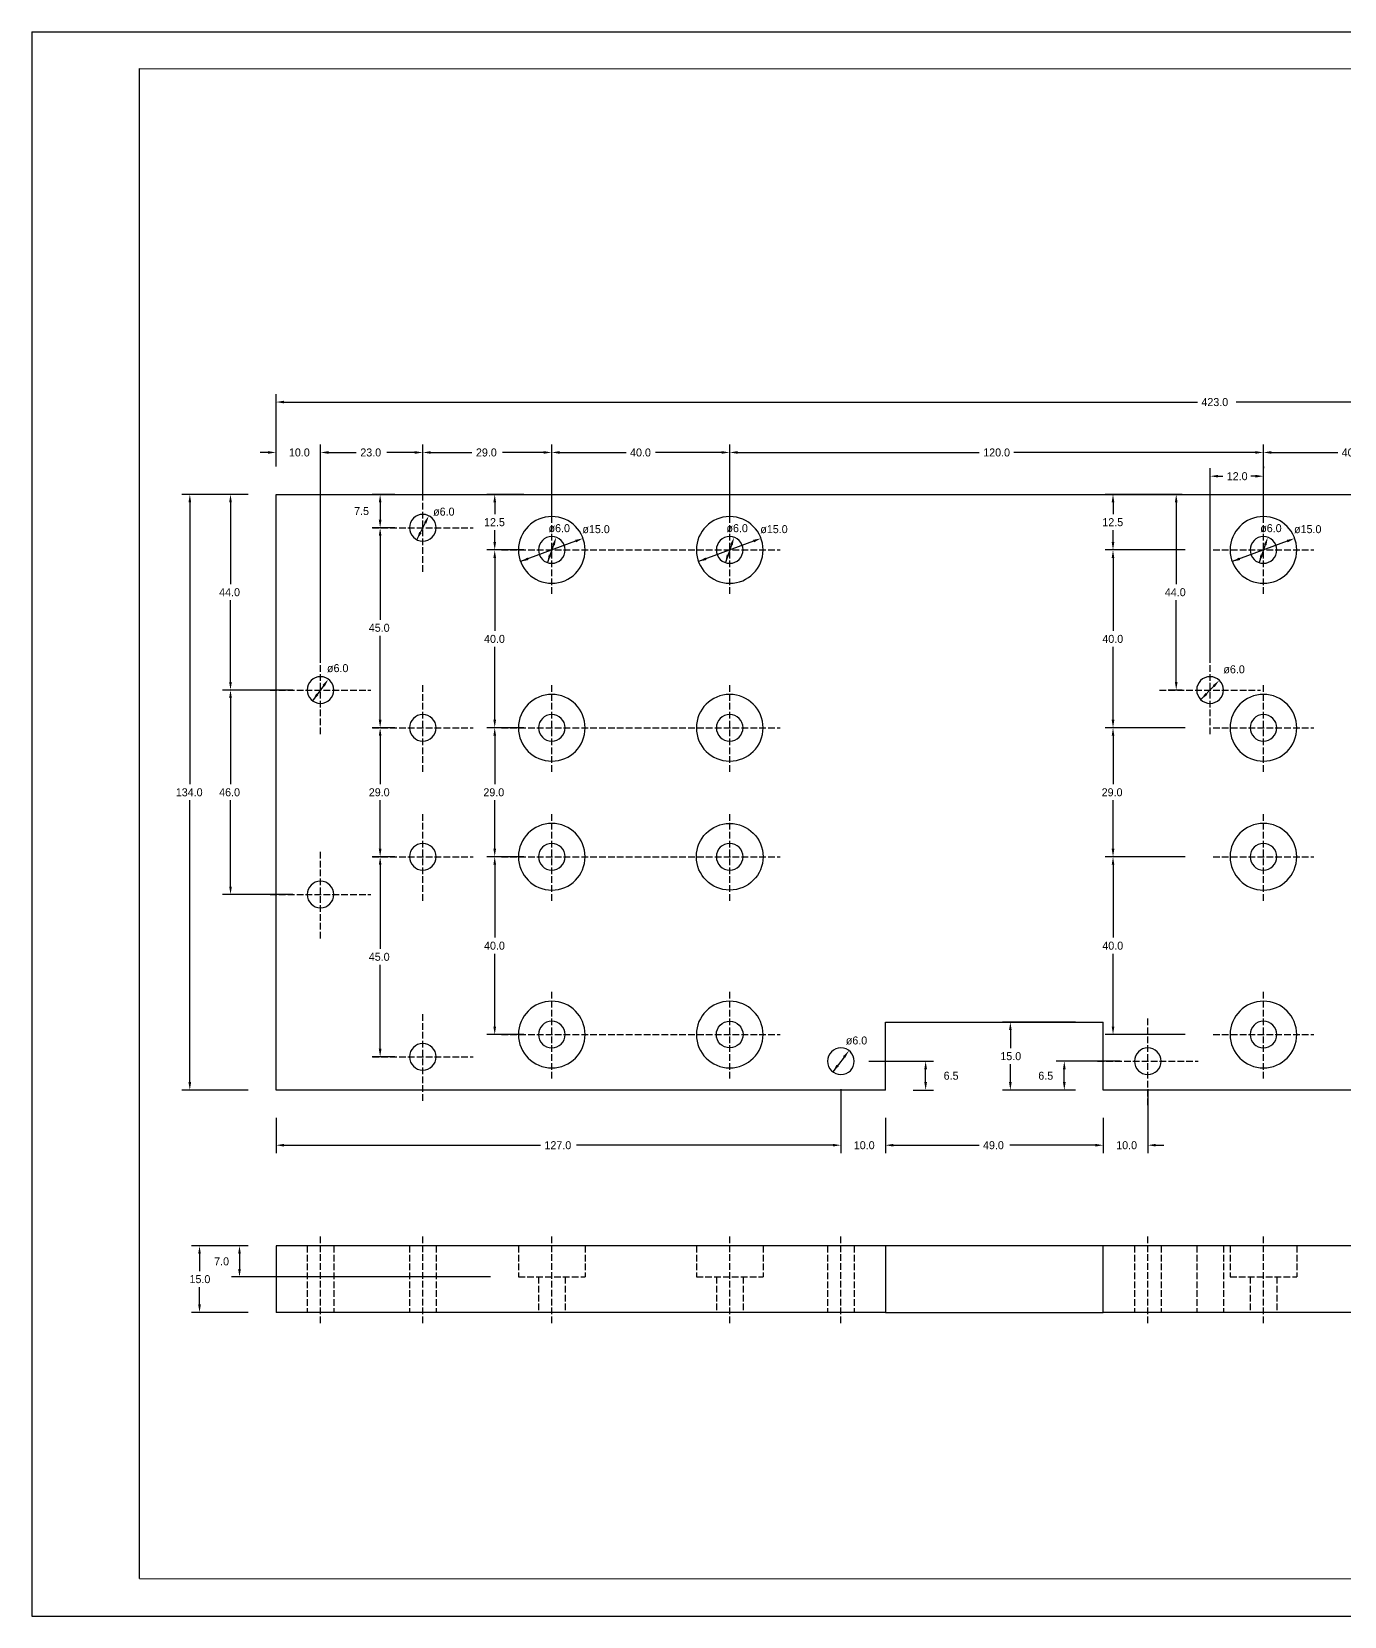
# Model space of a CAD drawing. Extents: x -218 to 449, y -118 to 657.
# Drawn here: x -54.9 to 240.2, y -118.3 to 238.1 of the extents above; entities that cross this region are included whole.
import ezdxf

# ---------------------------------------------------------------- set-up
doc = ezdxf.new("R2010")
doc.units = 0
for name, pattern in [('AVEVASHORTDASHED', [2, 1.5, -0.5]), ('AVEVASOLID', [2.25, 2.25]), ('AVEVASOLIDXWIDE', [2.25, 2.25])]:
    doc.linetypes.add(name, pattern=pattern)
doc.layers.get('0').update_dxf_attribs({"linetype": 'CONTINUOUS'})
doc.layers.get('DEFPOINTS').update_dxf_attribs({"linetype": 'CONTINUOUS'})
doc.layers.add('-300', color=7, linetype='CONTINUOUS')
doc.layers.add('COTAS', color=4, linetype='CONTINUOUS')
doc.dimstyles.new('ISO-25', dxfattribs={"dimtxt": 2.5, "dimasz": 2.5, "dimexe": 0.18, "dimexo": 0.625, "dimgap": 0.09, "dimtad": 1, "dimtih": 1, "dimtoh": 1, "dimzin": 0, "dimcen": 0.09, "dimdle": 0.38, "dimazin": 3, "dimtfac": 1, "dimtofl": 0, "dimtmove": 0, "dimatfit": 3})

# ---------------------------------------------------------------- blocks, each defined once
blk = doc.blocks.new('*D2')
at = {"layer": 'COTAS', "color": 0}
blk.add_line((62.39, 122.63), (61.02, 118.66), dxfattribs=at)
for points in [[(62.68, 122.54), (62.11, 122.73), (62.98, 124.34)], [(61.32, 120.46), (61.89, 120.27), (61.02, 118.66)]]:
    blk.add_solid(points, dxfattribs=at)
at = {"layer": 'DEFPOINTS', "color": 0}
for p in [(62.98, 124.34), (61.02, 118.66)]:
    blk.add_point(p, dxfattribs=at)
at = {"layer": 'COTAS', "color": 0, "linetype": 'CONTINUOUS'}
blk.add_text('ø6.0', height=1.8, dxfattribs=at).set_placement((61.27, 125.5))
blk = doc.blocks.new('*D3')
at = {"layer": 'COTAS', "color": 0}
blk.add_line((67.34, 123.48), (54.97, 118.89), dxfattribs=at)
for points in [[(67.45, 123.2), (67.24, 123.76), (69.03, 124.11)], [(56.55, 119.8), (56.76, 119.24), (54.97, 118.89)]]:
    blk.add_solid(points, dxfattribs=at)
at = {"layer": 'DEFPOINTS', "color": 0}
for p in [(69.03, 124.11), (54.97, 118.89)]:
    blk.add_point(p, dxfattribs=at)
at = {"layer": 'COTAS', "color": 0, "linetype": 'CONTINUOUS'}
blk.add_text('ø15.0', height=1.8, dxfattribs=at).set_placement((68.88, 125.28))
blk = doc.blocks.new('*D4')
at = {"layer": 'COTAS', "color": 0}
blk.add_line((33.54, 127.57), (31.66, 123.82), dxfattribs=at)
for points in [[(33.81, 127.44), (33.27, 127.71), (34.34, 129.18)], [(32.19, 125.56), (32.73, 125.29), (31.66, 123.82)]]:
    blk.add_solid(points, dxfattribs=at)
at = {"layer": 'DEFPOINTS', "color": 0}
for p in [(34.34, 129.18), (31.66, 123.82)]:
    blk.add_point(p, dxfattribs=at)
at = {"layer": 'COTAS', "color": 0, "linetype": 'CONTINUOUS'}
blk.add_text('ø6.0', height=1.8, dxfattribs=at).set_placement((35.32, 129.22))
blk = doc.blocks.new('*D5')
at = {"layer": 'COTAS', "color": 0}
blk.add_line((10.71, 90.96), (8.22, 87.59), dxfattribs=at)
for points in [[(9.05, 89.21), (9.53, 88.86), (8.22, 87.59)], [(10.95, 90.79), (10.47, 91.14), (11.78, 92.41)]]:
    blk.add_solid(points, dxfattribs=at)
at = {"layer": 'DEFPOINTS', "color": 0}
for p in [(11.78, 92.41), (8.22, 87.59)]:
    blk.add_point(p, dxfattribs=at)
at = {"layer": 'COTAS', "color": 0, "linetype": 'CONTINUOUS'}
blk.add_text('ø6.0', height=1.8, dxfattribs=at).set_placement((11.46, 94.02))
blk = doc.blocks.new('*D6')
at = {"layer": 'COTAS', "color": 0}
blk.add_line((127.73, 7.45), (125.18, 4.11), dxfattribs=at)
for points in [[(127.97, 7.27), (127.49, 7.64), (128.82, 8.89)], [(126.03, 5.73), (126.51, 5.36), (125.18, 4.11)]]:
    blk.add_solid(points, dxfattribs=at)
at = {"layer": 'DEFPOINTS', "color": 0}
for p in [(128.82, 8.89), (125.18, 4.11)]:
    blk.add_point(p, dxfattribs=at)
at = {"layer": 'COTAS', "color": 0, "linetype": 'CONTINUOUS'}
blk.add_text('ø6.0', height=1.8, dxfattribs=at).set_placement((128.1, 10.28))
blk = doc.blocks.new('*D8')
at = {"layer": 'COTAS', "color": 0}
for p, q in [((33, 132.75), (33, 145.23)), ((34.8, 143.43), (44.05, 143.43)), ((60.2, 143.43), (50.95, 143.43)), ((62, 127.75), (62, 145.23))]:
    blk.add_line(p, q, dxfattribs=at)
for points in [[(34.8, 143.73), (34.8, 143.13), (33, 143.43)], [(60.2, 143.13), (60.2, 143.73), (62, 143.43)]]:
    blk.add_solid(points, dxfattribs=at)
at = {"layer": 'DEFPOINTS', "color": 0}
for p in [(62, 143.43), (33, 126.5), (62, 121.5)]:
    blk.add_point(p, dxfattribs=at)
at = {"layer": 'COTAS', "color": 0, "linetype": 'CONTINUOUS'}
blk.add_text('29.0', height=1.8, dxfattribs=at).set_placement((44.95, 142.53))
blk = doc.blocks.new('*D9')
at = {"layer": 'COTAS', "color": 0}
for p, q in [((62, 127.75), (62, 145.23)), ((63.8, 143.43), (78.7, 143.43)), ((100.2, 143.43), (85.3, 143.43)), ((102, 127.75), (102, 145.23))]:
    blk.add_line(p, q, dxfattribs=at)
for points in [[(63.8, 143.73), (63.8, 143.13), (62, 143.43)], [(100.2, 143.13), (100.2, 143.73), (102, 143.43)]]:
    blk.add_solid(points, dxfattribs=at)
at = {"layer": 'DEFPOINTS', "color": 0}
for p in [(102, 143.43), (62, 121.5), (102, 121.5)]:
    blk.add_point(p, dxfattribs=at)
at = {"layer": 'COTAS', "color": 0, "linetype": 'CONTINUOUS'}
blk.add_text('40.0', height=1.8, dxfattribs=at).set_placement((79.6, 142.53))
blk = doc.blocks.new('*D10')
at = {"layer": 'COTAS', "color": 0}
for p, q in [((-1.8, 143.43), (-3.6, 143.43)), ((0, 140.25), (0, 145.23)), ((10, 96.25), (10, 145.23)), ((11.8, 143.43), (13.6, 143.43))]:
    blk.add_line(p, q, dxfattribs=at)
for points in [[(-1.8, 143.13), (-1.8, 143.73), (0, 143.43)], [(11.8, 143.73), (11.8, 143.13), (10, 143.43)]]:
    blk.add_solid(points, dxfattribs=at)
at = {"layer": 'DEFPOINTS', "color": 0}
for p in [(10, 143.43), (0, 134), (10, 90)]:
    blk.add_point(p, dxfattribs=at)
at = {"layer": 'COTAS', "color": 0, "linetype": 'CONTINUOUS'}
blk.add_text('10.0', height=1.8, dxfattribs=at).set_placement((2.9, 142.53))
blk = doc.blocks.new('*D11')
at = {"layer": 'COTAS', "color": 0}
for p, q in [((10, 96.25), (10, 145.23)), ((11.8, 143.43), (18.05, 143.43)), ((31.2, 143.43), (24.95, 143.43)), ((33, 132.75), (33, 145.23))]:
    blk.add_line(p, q, dxfattribs=at)
for points in [[(11.8, 143.73), (11.8, 143.13), (10, 143.43)], [(31.2, 143.13), (31.2, 143.73), (33, 143.43)]]:
    blk.add_solid(points, dxfattribs=at)
at = {"layer": 'DEFPOINTS', "color": 0}
for p in [(33, 143.43), (33, 126.5), (10, 90)]:
    blk.add_point(p, dxfattribs=at)
at = {"layer": 'COTAS', "color": 0, "linetype": 'CONTINUOUS'}
blk.add_text('23.0', height=1.8, dxfattribs=at).set_placement((18.95, 142.53))
blk = doc.blocks.new('*D12')
at = {"layer": 'COTAS', "color": 0}
for p, q in [((-6.25, 134), (-12.03, 134)), ((-10.23, 132.2), (-10.23, 113.8)), ((-10.23, 91.8), (-10.23, 110.2)), ((3.75, 90), (-12.03, 90))]:
    blk.add_line(p, q, dxfattribs=at)
for points in [[(-9.93, 132.2), (-10.53, 132.2), (-10.23, 134)], [(-10.53, 91.8), (-9.93, 91.8), (-10.23, 90)]]:
    blk.add_solid(points, dxfattribs=at)
at = {"layer": 'DEFPOINTS', "color": 0}
for p in [(0, 134), (-10.23, 90), (10, 90)]:
    blk.add_point(p, dxfattribs=at)
at = {"layer": 'COTAS', "color": 0, "linetype": 'CONTINUOUS'}
blk.add_text('44.0', height=1.8, dxfattribs=at).set_placement((-12.78, 111.1))
blk = doc.blocks.new('*D13')
at = {"layer": 'COTAS', "color": 0}
for p, q in [((3.75, 90), (-12.03, 90)), ((-10.23, 88.2), (-10.23, 68.8)), ((-10.23, 45.8), (-10.23, 65.2)), ((3.75, 44), (-12.03, 44))]:
    blk.add_line(p, q, dxfattribs=at)
for points in [[(-9.93, 88.2), (-10.53, 88.2), (-10.23, 90)], [(-10.53, 45.8), (-9.93, 45.8), (-10.23, 44)]]:
    blk.add_solid(points, dxfattribs=at)
at = {"layer": 'DEFPOINTS', "color": 0}
for p in [(10, 90), (-10.23, 44), (10, 44)]:
    blk.add_point(p, dxfattribs=at)
at = {"layer": 'COTAS', "color": 0, "linetype": 'CONTINUOUS'}
blk.add_text('46.0', height=1.8, dxfattribs=at).set_placement((-12.78, 66.1))
blk = doc.blocks.new('*D14')
at = {"layer": 'COTAS', "color": 0}
for p, q in [((26.75, 134), (21.61, 134)), ((23.41, 132.2), (23.41, 128.3)), ((26.75, 126.5), (21.61, 126.5))]:
    blk.add_line(p, q, dxfattribs=at)
for points in [[(23.71, 132.2), (23.11, 132.2), (23.41, 134)], [(23.11, 128.3), (23.71, 128.3), (23.41, 126.5)]]:
    blk.add_solid(points, dxfattribs=at)
at = {"layer": 'DEFPOINTS', "color": 0}
for p in [(33, 134), (23.41, 126.5), (33, 126.5)]:
    blk.add_point(p, dxfattribs=at)
at = {"layer": 'COTAS', "color": 0, "linetype": 'CONTINUOUS'}
blk.add_text('7.5', height=1.8, dxfattribs=at).set_placement((17.56, 129.35))
blk = doc.blocks.new('*D15')
at = {"layer": 'COTAS', "color": 0}
for p, q in [((26.75, 126.5), (21.61, 126.5)), ((23.41, 124.7), (23.41, 105.8)), ((23.41, 83.3), (23.41, 102.2)), ((26.75, 81.5), (21.61, 81.5))]:
    blk.add_line(p, q, dxfattribs=at)
for points in [[(23.71, 124.7), (23.11, 124.7), (23.41, 126.5)], [(23.11, 83.3), (23.71, 83.3), (23.41, 81.5)]]:
    blk.add_solid(points, dxfattribs=at)
at = {"layer": 'DEFPOINTS', "color": 0}
for p in [(33, 126.5), (23.41, 81.5), (33, 81.5)]:
    blk.add_point(p, dxfattribs=at)
at = {"layer": 'COTAS', "color": 0, "linetype": 'CONTINUOUS'}
blk.add_text('45.0', height=1.8, dxfattribs=at).set_placement((20.86, 103.1))
blk = doc.blocks.new('*D16')
at = {"layer": 'COTAS', "color": 0}
for p, q in [((26.75, 81.5), (21.61, 81.5)), ((23.41, 79.7), (23.41, 68.8)), ((23.41, 54.3), (23.41, 65.2)), ((26.75, 52.5), (21.61, 52.5))]:
    blk.add_line(p, q, dxfattribs=at)
for points in [[(23.71, 79.7), (23.11, 79.7), (23.41, 81.5)], [(23.11, 54.3), (23.71, 54.3), (23.41, 52.5)]]:
    blk.add_solid(points, dxfattribs=at)
at = {"layer": 'DEFPOINTS', "color": 0}
for p in [(33, 81.5), (23.41, 52.5), (33, 52.5)]:
    blk.add_point(p, dxfattribs=at)
at = {"layer": 'COTAS', "color": 0, "linetype": 'CONTINUOUS'}
blk.add_text('29.0', height=1.8, dxfattribs=at).set_placement((20.86, 66.1))
blk = doc.blocks.new('*D17')
at = {"layer": 'COTAS', "color": 0}
for p, q in [((26.75, 52.5), (21.61, 52.5)), ((23.41, 50.7), (23.41, 31.8)), ((23.41, 9.3), (23.41, 28.2)), ((26.75, 7.5), (21.61, 7.5))]:
    blk.add_line(p, q, dxfattribs=at)
for points in [[(23.71, 50.7), (23.11, 50.7), (23.41, 52.5)], [(23.11, 9.3), (23.71, 9.3), (23.41, 7.5)]]:
    blk.add_solid(points, dxfattribs=at)
at = {"layer": 'DEFPOINTS', "color": 0}
for p in [(33, 52.5), (23.41, 7.5), (33, 7.5)]:
    blk.add_point(p, dxfattribs=at)
at = {"layer": 'COTAS', "color": 0, "linetype": 'CONTINUOUS'}
blk.add_text('45.0', height=1.8, dxfattribs=at).set_placement((20.86, 29.1))
blk = doc.blocks.new('*D18')
at = {"layer": 'COTAS', "color": 0}
for p, q in [((55.75, 134), (47.37, 134)), ((49.17, 132.2), (49.17, 129.55)), ((49.17, 123.3), (49.17, 125.95)), ((55.75, 121.5), (47.37, 121.5))]:
    blk.add_line(p, q, dxfattribs=at)
for points in [[(49.47, 132.2), (48.87, 132.2), (49.17, 134)], [(48.87, 123.3), (49.47, 123.3), (49.17, 121.5)]]:
    blk.add_solid(points, dxfattribs=at)
at = {"layer": 'DEFPOINTS', "color": 0}
for p in [(62, 134), (49.17, 121.5), (62, 121.5)]:
    blk.add_point(p, dxfattribs=at)
at = {"layer": 'COTAS', "color": 0, "linetype": 'CONTINUOUS'}
blk.add_text('12.5', height=1.8, dxfattribs=at).set_placement((46.77, 126.85))
blk = doc.blocks.new('*D19')
at = {"layer": 'COTAS', "color": 0}
for p, q in [((55.75, 121.5), (47.37, 121.5)), ((49.17, 119.7), (49.17, 103.3)), ((49.17, 83.3), (49.17, 99.7)), ((55.75, 81.5), (47.37, 81.5))]:
    blk.add_line(p, q, dxfattribs=at)
for points in [[(49.47, 119.7), (48.87, 119.7), (49.17, 121.5)], [(48.87, 83.3), (49.47, 83.3), (49.17, 81.5)]]:
    blk.add_solid(points, dxfattribs=at)
at = {"layer": 'DEFPOINTS', "color": 0}
for p in [(62, 121.5), (49.17, 81.5), (62, 81.5)]:
    blk.add_point(p, dxfattribs=at)
at = {"layer": 'COTAS', "color": 0, "linetype": 'CONTINUOUS'}
blk.add_text('40.0', height=1.8, dxfattribs=at).set_placement((46.77, 100.6))
blk = doc.blocks.new('*D20')
at = {"layer": 'COTAS', "color": 0}
for p, q in [((55.75, 81.5), (47.37, 81.5)), ((49.17, 79.7), (49.17, 68.8)), ((49.17, 54.3), (49.17, 65.2)), ((55.75, 52.5), (47.37, 52.5))]:
    blk.add_line(p, q, dxfattribs=at)
for points in [[(49.47, 79.7), (48.87, 79.7), (49.17, 81.5)], [(48.87, 54.3), (49.47, 54.3), (49.17, 52.5)]]:
    blk.add_solid(points, dxfattribs=at)
at = {"layer": 'DEFPOINTS', "color": 0}
for p in [(62, 81.5), (49.17, 52.5), (62, 52.5)]:
    blk.add_point(p, dxfattribs=at)
at = {"layer": 'COTAS', "color": 0, "linetype": 'CONTINUOUS'}
blk.add_text('29.0', height=1.8, dxfattribs=at).set_placement((46.62, 66.1))
blk = doc.blocks.new('*D21')
at = {"layer": 'COTAS', "color": 0}
for p, q in [((55.75, 52.5), (47.37, 52.5)), ((49.17, 50.7), (49.17, 34.3)), ((49.17, 14.3), (49.17, 30.7)), ((55.75, 12.5), (47.37, 12.5))]:
    blk.add_line(p, q, dxfattribs=at)
for points in [[(49.47, 50.7), (48.87, 50.7), (49.17, 52.5)], [(48.87, 14.3), (49.47, 14.3), (49.17, 12.5)]]:
    blk.add_solid(points, dxfattribs=at)
at = {"layer": 'DEFPOINTS', "color": 0}
for p in [(62, 52.5), (49.17, 12.5), (62, 12.5)]:
    blk.add_point(p, dxfattribs=at)
at = {"layer": 'COTAS', "color": 0, "linetype": 'CONTINUOUS'}
blk.add_text('40.0', height=1.8, dxfattribs=at).set_placement((46.77, 31.6))
blk = doc.blocks.new('*D22')
at = {"layer": 'COTAS', "color": 0}
for p, q in [((127, 0.25), (127, -14.18)), ((137, -6.25), (137, -14.18)), ((125.2, -12.38), (123.4, -12.38)), ((138.8, -12.38), (140.6, -12.38))]:
    blk.add_line(p, q, dxfattribs=at)
for points in [[(125.2, -12.68), (125.2, -12.08), (127, -12.38)], [(138.8, -12.08), (138.8, -12.68), (137, -12.38)]]:
    blk.add_solid(points, dxfattribs=at)
at = {"layer": 'DEFPOINTS', "color": 0}
for p in [(127, 6.5), (137, 0), (127, -12.38)]:
    blk.add_point(p, dxfattribs=at)
at = {"layer": 'COTAS', "color": 0, "linetype": 'CONTINUOUS'}
blk.add_text('10.0', height=1.8, dxfattribs=at).set_placement((129.9, -13.28))
blk = doc.blocks.new('*D23')
at = {"layer": 'COTAS', "color": 0}
for p, q in [((196, 0.25), (196, -14.18)), ((186, -6.25), (186, -14.18)), ((184.2, -12.38), (182.4, -12.38)), ((197.8, -12.38), (199.6, -12.38))]:
    blk.add_line(p, q, dxfattribs=at)
for points in [[(184.2, -12.68), (184.2, -12.08), (186, -12.38)], [(197.8, -12.08), (197.8, -12.68), (196, -12.38)]]:
    blk.add_solid(points, dxfattribs=at)
at = {"layer": 'DEFPOINTS', "color": 0}
for p in [(196, 6.5), (186, 0), (196, -12.38)]:
    blk.add_point(p, dxfattribs=at)
at = {"layer": 'COTAS', "color": 0, "linetype": 'CONTINUOUS'}
blk.add_text('10.0', height=1.8, dxfattribs=at).set_placement((188.9, -13.28))
blk = doc.blocks.new('*D24')
at = {"layer": 'COTAS', "color": 0}
for p, q in [((127, 0.25), (127, -14.18)), ((0, -6.25), (0, -14.18)), ((1.8, -12.38), (59.45, -12.38)), ((125.2, -12.38), (67.55, -12.38))]:
    blk.add_line(p, q, dxfattribs=at)
for points in [[(1.8, -12.08), (1.8, -12.68), (0, -12.38)], [(125.2, -12.68), (125.2, -12.08), (127, -12.38)]]:
    blk.add_solid(points, dxfattribs=at)
at = {"layer": 'DEFPOINTS', "color": 0}
for p in [(127, 6.5), (0, 0), (0, -12.38)]:
    blk.add_point(p, dxfattribs=at)
at = {"layer": 'COTAS', "color": 0, "linetype": 'CONTINUOUS'}
blk.add_text('127.0', height=1.8, dxfattribs=at).set_placement((60.35, -13.28))
blk = doc.blocks.new('*D25')
at = {"layer": 'COTAS', "color": 0}
for p, q in [((137, -6.25), (137, -14.18)), ((186, -6.25), (186, -14.18)), ((138.8, -12.38), (158.05, -12.38)), ((184.2, -12.38), (164.95, -12.38))]:
    blk.add_line(p, q, dxfattribs=at)
for points in [[(138.8, -12.08), (138.8, -12.68), (137, -12.38)], [(184.2, -12.68), (184.2, -12.08), (186, -12.38)]]:
    blk.add_solid(points, dxfattribs=at)
at = {"layer": 'DEFPOINTS', "color": 0}
for p in [(137, 0), (186, 0), (186, -12.38)]:
    blk.add_point(p, dxfattribs=at)
at = {"layer": 'COTAS', "color": 0, "linetype": 'CONTINUOUS'}
blk.add_text('49.0', height=1.8, dxfattribs=at).set_placement((158.95, -13.28))
blk = doc.blocks.new('*D26')
at = {"layer": 'COTAS', "color": 0}
for p, q in [((133.25, 6.5), (147.85, 6.5)), ((146.05, 1.8), (146.05, 4.7)), ((143.25, 0), (147.85, 0))]:
    blk.add_line(p, q, dxfattribs=at)
for points in [[(146.35, 4.7), (145.75, 4.7), (146.05, 6.5)], [(145.75, 1.8), (146.35, 1.8), (146.05, 0)]]:
    blk.add_solid(points, dxfattribs=at)
at = {"layer": 'DEFPOINTS', "color": 0}
for p in [(127, 6.5), (146.05, 6.5), (137, 0)]:
    blk.add_point(p, dxfattribs=at)
at = {"layer": 'COTAS', "color": 0, "linetype": 'CONTINUOUS'}
blk.add_text('6.5', height=1.8, dxfattribs=at).set_placement((150.1, 2.35))
blk = doc.blocks.new('*D27')
at = {"layer": 'COTAS', "color": 0}
for p, q in [((189.75, 6.5), (175.43, 6.5)), ((177.23, 1.8), (177.23, 4.7)), ((179.75, 0), (175.43, 0))]:
    blk.add_line(p, q, dxfattribs=at)
for points in [[(177.53, 4.7), (176.93, 4.7), (177.23, 6.5)], [(176.93, 1.8), (177.53, 1.8), (177.23, 0)]]:
    blk.add_solid(points, dxfattribs=at)
at = {"layer": 'DEFPOINTS', "color": 0}
for p in [(177.23, 6.5), (196, 6.5), (186, 0)]:
    blk.add_point(p, dxfattribs=at)
at = {"layer": 'COTAS', "color": 0, "linetype": 'CONTINUOUS'}
blk.add_text('6.5', height=1.8, dxfattribs=at).set_placement((171.38, 2.35))
blk = doc.blocks.new('*D28')
at = {"layer": 'COTAS', "color": 0}
for p, q in [((179.75, 15.3), (163.3, 15.3)), ((165.1, 13.5), (165.1, 9.45)), ((165.1, 1.8), (165.1, 5.85)), ((179.75, 0), (163.3, 0))]:
    blk.add_line(p, q, dxfattribs=at)
for points in [[(165.4, 13.5), (164.8, 13.5), (165.1, 15.3)], [(164.8, 1.8), (165.4, 1.8), (165.1, 0)]]:
    blk.add_solid(points, dxfattribs=at)
at = {"layer": 'DEFPOINTS', "color": 0}
for p in [(165.1, 15.3), (186, 15.3), (186, 0)]:
    blk.add_point(p, dxfattribs=at)
at = {"layer": 'COTAS', "color": 0, "linetype": 'CONTINUOUS'}
blk.add_text('15.0', height=1.8, dxfattribs=at).set_placement((162.85, 6.75))
blk = doc.blocks.new('*D29')
at = {"layer": 'COTAS', "color": 0}
blk.add_line((107.34, 123.48), (94.97, 118.89), dxfattribs=at)
for points in [[(107.45, 123.2), (107.24, 123.76), (109.03, 124.11)], [(96.55, 119.8), (96.76, 119.24), (94.97, 118.89)]]:
    blk.add_solid(points, dxfattribs=at)
at = {"layer": 'DEFPOINTS', "color": 0}
for p in [(109.03, 124.11), (94.97, 118.89)]:
    blk.add_point(p, dxfattribs=at)
at = {"layer": 'COTAS', "color": 0, "linetype": 'CONTINUOUS'}
blk.add_text('ø15.0', height=1.8, dxfattribs=at).set_placement((108.88, 125.28))
blk = doc.blocks.new('*D30')
at = {"layer": 'COTAS', "color": 0}
blk.add_line((102.39, 122.63), (101.02, 118.66), dxfattribs=at)
for points in [[(102.68, 122.54), (102.11, 122.73), (102.98, 124.34)], [(101.32, 120.46), (101.89, 120.27), (101.02, 118.66)]]:
    blk.add_solid(points, dxfattribs=at)
at = {"layer": 'DEFPOINTS', "color": 0}
for p in [(102.98, 124.34), (101.02, 118.66)]:
    blk.add_point(p, dxfattribs=at)
at = {"layer": 'COTAS', "color": 0, "linetype": 'CONTINUOUS'}
blk.add_text('ø6.0', height=1.8, dxfattribs=at).set_placement((101.27, 125.5))
blk = doc.blocks.new('*D31')
at = {"layer": 'COTAS', "color": 0}
blk.add_line((227.34, 123.48), (214.97, 118.89), dxfattribs=at)
for points in [[(227.45, 123.2), (227.24, 123.76), (229.03, 124.11)], [(216.55, 119.8), (216.76, 119.24), (214.97, 118.89)]]:
    blk.add_solid(points, dxfattribs=at)
at = {"layer": 'DEFPOINTS', "color": 0}
for p in [(229.03, 124.11), (214.97, 118.89)]:
    blk.add_point(p, dxfattribs=at)
at = {"layer": 'COTAS', "color": 0, "linetype": 'CONTINUOUS'}
blk.add_text('ø15.0', height=1.8, dxfattribs=at).set_placement((228.88, 125.28))
blk = doc.blocks.new('*D32')
at = {"layer": 'COTAS', "color": 0}
blk.add_line((222.39, 122.63), (221.02, 118.66), dxfattribs=at)
for points in [[(222.68, 122.54), (222.11, 122.73), (222.98, 124.34)], [(221.32, 120.46), (221.89, 120.27), (221.02, 118.66)]]:
    blk.add_solid(points, dxfattribs=at)
at = {"layer": 'DEFPOINTS', "color": 0}
for p in [(222.98, 124.34), (221.02, 118.66)]:
    blk.add_point(p, dxfattribs=at)
at = {"layer": 'COTAS', "color": 0, "linetype": 'CONTINUOUS'}
blk.add_text('ø6.0', height=1.8, dxfattribs=at).set_placement((221.27, 125.5))
blk = doc.blocks.new('*D35')
at = {"layer": 'COTAS', "color": 0}
blk.add_line((210.83, 90.87), (207.93, 87.83), dxfattribs=at)
for points in [[(208.96, 89.34), (209.39, 88.92), (207.93, 87.83)], [(211.04, 90.66), (210.61, 91.08), (212.07, 92.17)]]:
    blk.add_solid(points, dxfattribs=at)
at = {"layer": 'DEFPOINTS', "color": 0}
for p in [(212.07, 92.17), (207.93, 87.83)]:
    blk.add_point(p, dxfattribs=at)
at = {"layer": 'COTAS', "color": 0, "linetype": 'CONTINUOUS'}
blk.add_text('ø6.0', height=1.8, dxfattribs=at).set_placement((212.99, 93.76))
blk = doc.blocks.new('*D39')
at = {"layer": 'COTAS', "color": 0}
for p, q in [((102, 127.75), (102, 145.23)), ((103.8, 143.43), (158.1, 143.43)), ((220.2, 143.43), (165.9, 143.43)), ((222, 127.75), (222, 145.23))]:
    blk.add_line(p, q, dxfattribs=at)
for points in [[(103.8, 143.73), (103.8, 143.13), (102, 143.43)], [(220.2, 143.13), (220.2, 143.73), (222, 143.43)]]:
    blk.add_solid(points, dxfattribs=at)
at = {"layer": 'DEFPOINTS', "color": 0}
for p in [(222, 143.43), (102, 121.5), (222, 121.5)]:
    blk.add_point(p, dxfattribs=at)
at = {"layer": 'COTAS', "color": 0, "linetype": 'CONTINUOUS'}
blk.add_text('120.0', height=1.8, dxfattribs=at).set_placement((159, 142.53))
blk = doc.blocks.new('*D40')
at = {"layer": 'COTAS', "color": 0}
for p, q in [((222, 127.75), (222, 145.23)), ((223.8, 143.43), (238.7, 143.43)), ((260.2, 143.43), (245.3, 143.43)), ((262, 127.75), (262, 145.23))]:
    blk.add_line(p, q, dxfattribs=at)
for points in [[(223.8, 143.73), (223.8, 143.13), (222, 143.43)], [(260.2, 143.13), (260.2, 143.73), (262, 143.43)]]:
    blk.add_solid(points, dxfattribs=at)
at = {"layer": 'DEFPOINTS', "color": 0}
for p in [(262, 143.43), (222, 121.5), (262, 121.5)]:
    blk.add_point(p, dxfattribs=at)
at = {"layer": 'COTAS', "color": 0, "linetype": 'CONTINUOUS'}
blk.add_text('40.0', height=1.8, dxfattribs=at).set_placement((239.6, 142.53))
blk = doc.blocks.new('*D41')
at = {"layer": 'COTAS', "color": 0}
for p, q in [((210, 96.25), (210, 139.89)), ((222, 140.25), (222, 139.89)), ((211.8, 138.09), (212.85, 138.09)), ((220.2, 138.09), (219.15, 138.09))]:
    blk.add_line(p, q, dxfattribs=at)
for points in [[(211.8, 138.39), (211.8, 137.79), (210, 138.09)], [(220.2, 137.79), (220.2, 138.39), (222, 138.09)]]:
    blk.add_solid(points, dxfattribs=at)
at = {"layer": 'DEFPOINTS', "color": 0}
for p in [(210, 138.09), (222, 134), (210, 90)]:
    blk.add_point(p, dxfattribs=at)
at = {"layer": 'COTAS', "color": 0, "linetype": 'CONTINUOUS'}
blk.add_text('12.0', height=1.8, dxfattribs=at).set_placement((213.75, 137.19))
blk = doc.blocks.new('*D42')
at = {"layer": 'COTAS', "color": 0}
for p, q in [((203.75, 134), (186.38, 134)), ((188.18, 132.2), (188.18, 129.55)), ((188.18, 123.3), (188.18, 125.95)), ((204.41, 121.5), (186.38, 121.5))]:
    blk.add_line(p, q, dxfattribs=at)
for points in [[(188.48, 132.2), (187.88, 132.2), (188.18, 134)], [(187.88, 123.3), (188.48, 123.3), (188.18, 121.5)]]:
    blk.add_solid(points, dxfattribs=at)
at = {"layer": 'DEFPOINTS', "color": 0}
for p in [(210, 134), (188.18, 121.5), (210.66, 121.5)]:
    blk.add_point(p, dxfattribs=at)
at = {"layer": 'COTAS', "color": 0, "linetype": 'CONTINUOUS'}
blk.add_text('12.5', height=1.8, dxfattribs=at).set_placement((185.78, 126.85))
blk = doc.blocks.new('*D43')
at = {"layer": 'COTAS', "color": 0}
for p, q in [((204.41, 121.5), (186.38, 121.5)), ((188.18, 119.7), (188.18, 103.3)), ((188.18, 83.3), (188.18, 99.7)), ((204.41, 81.5), (186.38, 81.5))]:
    blk.add_line(p, q, dxfattribs=at)
for points in [[(188.48, 119.7), (187.88, 119.7), (188.18, 121.5)], [(187.88, 83.3), (188.48, 83.3), (188.18, 81.5)]]:
    blk.add_solid(points, dxfattribs=at)
at = {"layer": 'DEFPOINTS', "color": 0}
for p in [(210.66, 121.5), (188.18, 81.5), (210.66, 81.5)]:
    blk.add_point(p, dxfattribs=at)
at = {"layer": 'COTAS', "color": 0, "linetype": 'CONTINUOUS'}
blk.add_text('40.0', height=1.8, dxfattribs=at).set_placement((185.78, 100.6))
blk = doc.blocks.new('*D44')
at = {"layer": 'COTAS', "color": 0}
for p, q in [((204.41, 81.5), (186.38, 81.5)), ((188.18, 79.7), (188.18, 68.8)), ((188.18, 54.3), (188.18, 65.2)), ((204.41, 52.5), (186.38, 52.5))]:
    blk.add_line(p, q, dxfattribs=at)
for points in [[(188.48, 79.7), (187.88, 79.7), (188.18, 81.5)], [(187.88, 54.3), (188.48, 54.3), (188.18, 52.5)]]:
    blk.add_solid(points, dxfattribs=at)
at = {"layer": 'DEFPOINTS', "color": 0}
for p in [(210.66, 81.5), (188.18, 52.5), (210.66, 52.5)]:
    blk.add_point(p, dxfattribs=at)
at = {"layer": 'COTAS', "color": 0, "linetype": 'CONTINUOUS'}
blk.add_text('29.0', height=1.8, dxfattribs=at).set_placement((185.63, 66.1))
blk = doc.blocks.new('*D45')
at = {"layer": 'COTAS', "color": 0}
for p, q in [((204.41, 52.5), (186.38, 52.5)), ((188.18, 50.7), (188.18, 34.3)), ((188.18, 14.3), (188.18, 30.7)), ((204.41, 12.5), (186.38, 12.5))]:
    blk.add_line(p, q, dxfattribs=at)
for points in [[(188.48, 50.7), (187.88, 50.7), (188.18, 52.5)], [(187.88, 14.3), (188.48, 14.3), (188.18, 12.5)]]:
    blk.add_solid(points, dxfattribs=at)
at = {"layer": 'DEFPOINTS', "color": 0}
for p in [(210.66, 52.5), (188.18, 12.5), (210.66, 12.5)]:
    blk.add_point(p, dxfattribs=at)
at = {"layer": 'COTAS', "color": 0, "linetype": 'CONTINUOUS'}
blk.add_text('40.0', height=1.8, dxfattribs=at).set_placement((185.78, 31.6))
blk = doc.blocks.new('*D46')
at = {"layer": 'COTAS', "color": 0}
for p, q in [((203.75, 134), (200.59, 134)), ((202.39, 132.2), (202.39, 113.8)), ((202.39, 91.8), (202.39, 110.2)), ((203.75, 90), (200.59, 90))]:
    blk.add_line(p, q, dxfattribs=at)
for points in [[(202.69, 132.2), (202.09, 132.2), (202.39, 134)], [(202.09, 91.8), (202.69, 91.8), (202.39, 90)]]:
    blk.add_solid(points, dxfattribs=at)
at = {"layer": 'DEFPOINTS', "color": 0}
for p in [(210, 134), (202.39, 90), (210, 90)]:
    blk.add_point(p, dxfattribs=at)
at = {"layer": 'COTAS', "color": 0, "linetype": 'CONTINUOUS'}
blk.add_text('44.0', height=1.8, dxfattribs=at).set_placement((199.84, 111.1))
blk = doc.blocks.new('*D58')
at = {"layer": 'COTAS', "color": 0}
for p, q in [((-6.25, -35), (-19, -35)), ((-17.2, -36.8), (-17.2, -40.7)), ((-17.2, -48.2), (-17.2, -44.3)), ((-6.25, -50), (-19, -50))]:
    blk.add_line(p, q, dxfattribs=at)
for points in [[(-16.9, -36.8), (-17.5, -36.8), (-17.2, -35)], [(-17.5, -48.2), (-16.9, -48.2), (-17.2, -50)]]:
    blk.add_solid(points, dxfattribs=at)
at = {"layer": 'DEFPOINTS', "color": 0}
for p in [(-17.2, -35), (0, -35), (0, -50)]:
    blk.add_point(p, dxfattribs=at)
at = {"layer": 'COTAS', "color": 0, "linetype": 'CONTINUOUS'}
blk.add_text('15.0', height=1.8, dxfattribs=at).set_placement((-19.45, -43.4))
blk = doc.blocks.new('*D59')
at = {"layer": 'COTAS', "color": 0}
for p, q in [((-6.25, -35), (-10.01, -35)), ((-8.21, -36.8), (-8.21, -40.2)), ((48.25, -42), (-10.01, -42))]:
    blk.add_line(p, q, dxfattribs=at)
for points in [[(-7.91, -36.8), (-8.51, -36.8), (-8.21, -35)], [(-8.51, -40.2), (-7.91, -40.2), (-8.21, -42)]]:
    blk.add_solid(points, dxfattribs=at)
at = {"layer": 'DEFPOINTS', "color": 0}
for p in [(0, -35), (-8.21, -42), (54.5, -42)]:
    blk.add_point(p, dxfattribs=at)
at = {"layer": 'COTAS', "color": 0, "linetype": 'CONTINUOUS'}
blk.add_text('7.0', height=1.8, dxfattribs=at).set_placement((-13.91, -39.4))
blk = doc.blocks.new('*D62')
at = {"layer": 'COTAS', "color": 0}
for p, q in [((-6.25, 134), (-21.18, 134)), ((-19.38, 132.2), (-19.38, 68.8)), ((-19.38, 1.8), (-19.38, 65.2)), ((-6.25, 0), (-21.18, 0))]:
    blk.add_line(p, q, dxfattribs=at)
for points in [[(-19.08, 132.2), (-19.68, 132.2), (-19.38, 134)], [(-19.68, 1.8), (-19.08, 1.8), (-19.38, 0)]]:
    blk.add_solid(points, dxfattribs=at)
at = {"layer": 'DEFPOINTS', "color": 0}
for p in [(0, 134), (-19.38, 0), (0, 0)]:
    blk.add_point(p, dxfattribs=at)
at = {"layer": 'COTAS', "color": 0, "linetype": 'CONTINUOUS'}
blk.add_text('134.0', height=1.8, dxfattribs=at).set_placement((-22.53, 66.1))
blk = doc.blocks.new('*D63')
at = {"layer": 'COTAS', "color": 0}
for p, q in [((0, 140.25), (0, 156.56)), ((1.8, 154.76), (207.15, 154.76)), ((421.2, 154.76), (215.85, 154.76)), ((423, 140.25), (423, 156.56))]:
    blk.add_line(p, q, dxfattribs=at)
for points in [[(1.8, 155.06), (1.8, 154.46), (0, 154.76)], [(421.2, 154.46), (421.2, 155.06), (423, 154.76)]]:
    blk.add_solid(points, dxfattribs=at)
at = {"layer": 'DEFPOINTS', "color": 0}
for p in [(423, 154.76), (0, 134), (423, 134)]:
    blk.add_point(p, dxfattribs=at)
at = {"layer": 'COTAS', "color": 0, "linetype": 'CONTINUOUS'}
blk.add_text('423.0', height=1.8, dxfattribs=at).set_placement((208.05, 153.86))

msp = doc.modelspace()

# ---------------------------------------------------------------- linework, layer by layer
at = {"layer": '-300', "color": 92, "linetype": 'AVEVASOLID'}
for p, q in [((-54.93, 238.06), (-54.93, -118.34)), ((-54.93, 238.06), (449.07, 238.06)), ((-54.93, 238.06), (449.07, 238.06)), ((-54.93, 238.06), (-54.93, -118.34)), ((-54.93, -118.34), (449.07, -118.34)), ((-54.93, -118.34), (449.07, -118.34))]:
    msp.add_line(p, q, dxfattribs=at)
at = {"layer": '-300', "color": 92, "linetype": 'AVEVASOLIDXWIDE'}
for p, q in [((-30.7, -109.83), (-30.7, 229.77)), ((-30.7, 229.77), (440.67, 229.66)), ((-30.7, -109.83), (440.67, -109.94))]:
    msp.add_line(p, q, dxfattribs=at)
for p, q in [((0, 134), (423, 134)), ((0, 0), (0, 134)), ((137, 15.3), (186, 15.3)), ((137, 0), (137, 15.3)), ((186, 0), (186, 15.3)), ((137, 0), (0, 0)), ((423, 0), (186, 0)), ((137, -35), (0, -35)), ((0, -35), (0, -50)), ((186, -35), (137, -35)), ((423, -35), (186, -35)), ((137, -50), (0, -50)), ((137, -50), (186, -50)), ((423, -50), (186, -50))]:
    msp.add_line(p, q)
at = {"linetype": 'AVEVASHORTDASHED'}
for p, q in [((7, -35), (7, -50)), ((13, -35), (13, -50)), ((30, -35), (30, -50)), ((36, -35), (36, -50)), ((54.5, -35), (54.5, -42, -0.82)), ((69.5, -35), (69.5, -42, -0.82)), ((94.5, -35), (94.5, -42, -0.82)), ((109.5, -35), (109.5, -42, -0.82)), ((124, -35), (124, -50)), ((130, -35), (130, -50)), ((193, -35), (193, -50)), ((199, -35), (199, -50)), ((207, -35), (207, -50)), ((213, -35), (213, -50)), ((214.5, -35), (214.5, -42, -0.82)), ((229.5, -35), (229.5, -42, -0.82)), ((54.5, -42, -1.76), (69.5, -42, -1.76)), ((59, -42, -0.82), (59, -50, -1.76)), ((65, -42, -1.76), (65, -50, -1.76)), ((94.5, -42, -1.76), (109.5, -42, -1.76)), ((99, -42, -0.82), (99, -50, -1.76)), ((105, -42, -1.76), (105, -50, -1.76)), ((214.5, -42, -1.76), (229.5, -42, -1.76)), ((219, -42, -0.82), (219, -50, -1.76)), ((225, -42, -1.76), (225, -50, -1.76))]:
    msp.add_line(p, q, dxfattribs=at)
at = {"linetype": 'CONTINUOUS'}
for p, q in [((137, -35), (137, -50)), ((186, -50), (186, -35))]:
    msp.add_line(p, q, dxfattribs=at)
at = {"extrusion": (1.87998e-15, 3.25372e-18, -1)}
msp.add_circle((-33, 126.5), 3, dxfattribs=at)
at = {"extrusion": (1.9792e-15, 5.72883e-17, -1)}
msp.add_circle((-62, 121.5, -11), 7.5, dxfattribs=at)
at = {"extrusion": (1.9748e-15, -1.39886e-16, -1)}
msp.add_circle((-102, 121.5, -11), 7.5, dxfattribs=at)
at = {"extrusion": (2.01228e-15, -3.6965e-31, -1)}
for centre in [(-222, 121.5, -11), (-222, 12.5, -11)]:
    msp.add_circle(centre, 7.5, dxfattribs=at)
at = {"extrusion": (2.05896e-14, 7.1072e-15, -1)}
msp.add_circle((-62, 121.5, -11), 3, dxfattribs=at)
at = {"extrusion": (2.40361e-15, 3.02318e-16, -1)}
msp.add_circle((-62, 121.5), 3, dxfattribs=at)
at = {"extrusion": (2.2142e-15, 3.49739e-16, -1)}
msp.add_circle((-102, 121.5, -11), 3, dxfattribs=at)
at = {"extrusion": (2.23166e-15, -4.0995e-31, -1)}
msp.add_circle((-102, 121.5), 3, dxfattribs=at)
at = {"extrusion": (2.81997e-15, 5.87832e-17, -1)}
msp.add_circle((-222, 121.5), 3, dxfattribs=at)
at = {"extrusion": (1.95072e-15, 1.64958e-17, -1)}
for centre in [(-222, 121.5, -11), (-10, 90)]:
    msp.add_circle(centre, 3, dxfattribs=at)
at = {"extrusion": (2.08982e-15, -1.40273e-16, -1)}
msp.add_circle((-210, 90), 3, dxfattribs=at)
at = {"extrusion": (1.95072e-15, -1.64958e-17, -1)}
msp.add_circle((-62, 81.5, -11), 7.5, dxfattribs=at)
at = {"extrusion": (1.87998e-15, -3.45346e-31, -1)}
msp.add_circle((-102, 81.5, -11), 7.5, dxfattribs=at)
at = {"extrusion": (2.0732e-15, 1.05523e-16, -1)}
msp.add_circle((-222, 81.5, -11), 7.5, dxfattribs=at)
at = {"extrusion": (1.94302e-15, 1.2235e-17, -1)}
msp.add_circle((-33, 81.5), 3, dxfattribs=at)
at = {"extrusion": (1.98549e-15, 1.46262e-16, -1)}
msp.add_circle((-62, 81.5, -11), 3, dxfattribs=at)
at = {"extrusion": (2.34015e-15, -3.46106e-16, -1)}
msp.add_circle((-62, 81.5), 3, dxfattribs=at)
at = {"extrusion": (-1.80506e-14, 2.3226e-14, -1)}
msp.add_circle((-102, 81.5, -11), 3, dxfattribs=at)
at = {"extrusion": (2.49182e-15, 2.03591e-15, -1)}
msp.add_circle((-102, 81.5), 3, dxfattribs=at)
at = {"extrusion": (-1.64844e-15, 1.51287e-14, -1)}
msp.add_circle((-222, 81.5), 3, dxfattribs=at)
at = {"extrusion": (1.65702e-15, 4.25781e-17, -1)}
msp.add_circle((-222, 81.5, -11), 3, dxfattribs=at)
at = {"extrusion": (1.96837e-15, -2.53525e-17, -1)}
msp.add_circle((-62, 52.5, -11), 7.5, dxfattribs=at)
for centre, radius in [((102, 52.5, 11), 7.5), ((102, 12.5), 3), ((102, 12.5, 11), 3)]:
    msp.add_circle(centre, radius)
at = {"extrusion": (2.13231e-15, -3.21616e-17, -1)}
msp.add_circle((-222, 52.5, -11), 7.5, dxfattribs=at)
at = {"extrusion": (1.88963e-15, 5.06324e-16, -1)}
msp.add_circle((-33, 52.5), 3, dxfattribs=at)
at = {"extrusion": (2.50738e-15, -3.62233e-16, -1)}
msp.add_circle((-62, 52.5), 3, dxfattribs=at)
at = {"extrusion": (2.00315e-15, 9.1309e-18, -1)}
msp.add_circle((-62, 52.5, -11), 3, dxfattribs=at)
at = {"extrusion": (2.768e-15, -4.21387e-29, -1)}
msp.add_circle((-102, 52.5), 3, dxfattribs=at)
at = {"extrusion": (7.77865e-16, -2.78146e-16, -1)}
msp.add_circle((-102, 52.5, -11), 3, dxfattribs=at)
at = {"extrusion": (3.68484e-15, 9.87351e-16, -1)}
msp.add_circle((-222, 52.5), 3, dxfattribs=at)
at = {"extrusion": (6.17759e-15, -6.93994e-15, -1)}
msp.add_circle((-222, 52.5, -11), 3, dxfattribs=at)
at = {"extrusion": (2.1754e-15, 1.04691e-16, -1)}
msp.add_circle((-10, 44), 3, dxfattribs=at)
at = {"extrusion": (1.93668e-15, -7.55982e-17, -1)}
msp.add_circle((-62, 12.5, -11), 7.5, dxfattribs=at)
at = {"extrusion": (1.9748e-15, 1.39886e-16, -1)}
msp.add_circle((-102, 12.5, -11), 7.5, dxfattribs=at)
at = {"extrusion": (2.17891e-15, 8.68134e-16, -1)}
msp.add_circle((-62, 12.5), 3, dxfattribs=at)
at = {"extrusion": (2.05154e-15, -9.9051e-17, -1)}
msp.add_circle((-62, 12.5, -11), 3, dxfattribs=at)
at = {"extrusion": (3.81964e-15, -7.01656e-31, -1)}
msp.add_circle((-222, 12.5), 3, dxfattribs=at)
at = {"extrusion": (8.96411e-15, 2.61908e-14, -1)}
msp.add_circle((-222, 12.5, -11), 3, dxfattribs=at)
at = {"extrusion": (1.33816e-15, 4.37777e-16, -1)}
msp.add_circle((-33, 7.5), 3, dxfattribs=at)
at = {"extrusion": (1.95417e-15, -2.93806e-17, -1)}
msp.add_circle((-127, 6.5), 3, dxfattribs=at)
at = {"extrusion": (2.13662e-15, -5.9214e-17, -1)}
msp.add_circle((-196, 6.5), 3, dxfattribs=at)
at = {"layer": 'COTAS', "linetype": 'AVEVASHORTDASHED'}
for p, q in [((33, 116.6), (33, 136.4)), ((62, 111.6), (62, 131.4)), ((102, 111.6, 11), (102, 131.4, 11)), ((222, 111.6), (222, 131.4)), ((21.66, 126.5), (44.34, 126.5)), ((50.66, 121.5), (90.66, 121.5, 11)), ((90.66, 121.5, 11), (113.34, 121.5, 11)), ((210.66, 121.5), (233.34, 121.5)), ((10, 80.1), (10, 99.9)), ((210, 80.1), (210, 99.9)), ((-1.34, 90), (21.34, 90)), ((33, 71.6), (33, 91.4)), ((62, 71.6), (62, 91.4)), ((102, 71.6), (102, 91.4)), ((198.66, 90), (221.34, 90)), ((222, 71.6), (222, 91.4)), ((21.66, 81.5), (44.34, 81.5)), ((50.66, 81.5), (90.66, 81.5)), ((90.66, 81.5), (113.34, 81.5)), ((210.66, 81.5), (233.34, 81.5)), ((33, 42.6), (33, 62.4)), ((62, 42.6, 11), (62, 62.4, 11)), ((102, 42.6), (102, 62.4)), ((222, 42.6, 11), (222, 62.4, 11)), ((10, 34.1), (10, 53.9)), ((21.66, 52.5), (44.34, 52.5)), ((50.66, 52.5, 11), (90.66, 52.5)), ((90.66, 52.5), (113.34, 52.5)), ((210.66, 52.5, 11), (233.34, 52.5, 11)), ((-1.34, 44), (21.34, 44)), ((62, 2.6), (62, 22.4)), ((102, 2.6), (102, 22.4)), ((222, 2.6, 11), (222, 22.4, 11)), ((33, -2.4), (33, 17.4)), ((196, -3.4), (196, 16.4)), ((50.66, 12.5), (90.66, 12.5)), ((90.66, 12.5), (113.34, 12.5)), ((210.66, 12.5, 11), (233.34, 12.5, 11)), ((21.66, 7.5), (44.34, 7.5)), ((184.66, 6.5), (207.34, 6.5)), ((10, -52.4, -11), (10, -32.6, -11)), ((33, -52.4, -11), (33, -32.6, -11)), ((62, -52.4, -11), (62, -32.6, -11)), ((102, -52.4, -11), (102, -32.6, -11)), ((127, -52.4, -11), (127, -32.6, -11)), ((196, -52.4, -11), (196, -32.6, -11)), ((222, -52.4, -11), (222, -32.6, -11))]:
    msp.add_line(p, q, dxfattribs=at)

# ---------------------------------------------------------------- dimensions: what is measured, and where the dimension line sits
at = {"layer": 'COTAS'}
for base, p1, p2, picture, middle in [((423, 154.76), (0, 134), (423, 134), '*D63', (211.5, 154.76)), ((10, 143.43), (0, 134), (10, 90), '*D10', (5, 143.43)), ((33, 143.43), (10, 90), (33, 126.5), '*D11', (21.5, 143.43)), ((62, 143.43), (33, 126.5), (62, 121.5), '*D8', (47.5, 143.43)), ((102, 143.43), (62, 121.5), (102, 121.5), '*D9', (82, 143.43)), ((222, 143.43), (102, 121.5), (222, 121.5, 11), '*D39', (162, 143.43)), ((262, 143.43), (222, 121.5, 11), (262, 121.5), '*D40', (242, 143.43)), ((210, 138.09), (222, 134), (210, 90), '*D41', (216, 138.09)), ((0, -12.38), (127, 6.5), (0, 0), '*D24', (63.5, -12.38)), ((127, -12.38), (137, 0), (127, 6.5), '*D22', (132, -12.38)), ((196, -12.38), (186, 0), (196, 6.5), '*D23', (191, -12.38)), ((186, -12.38), (137, 0), (186, 0), '*D25', (161.5, -12.38))]:
    dim = msp.add_linear_dim(base=base, p1=p1, p2=p2, dimstyle='ISO-25', override={"dimscale": 10, "dimtxt": 0.18, "dimasz": 0.18, "dimexe": 0.18, "dimgap": 0.09, "dimtad": 0, "dimdec": 1, "dimcen": 0.09, "dimdle": 0.38, "dimtmove": 2}, dxfattribs=at)
    dim.commit()
    dim.dimension.update_dxf_attribs({"geometry": picture, "text_midpoint": middle})
for base, p1, p2, picture, middle in [((-19.38, 0), (0, 134), (0, 0), '*D62', (-19.38, 67)), ((-10.23, 90), (0, 134), (10, 90), '*D12', (-10.23, 112)), ((23.41, 126.5), (33, 134), (33, 126.5), '*D14', (19.36, 130.25)), ((49.17, 121.5), (62, 134), (62, 121.5), '*D18', (49.17, 127.75)), ((188.18, 121.5), (210, 134), (210.66, 121.5), '*D42', (188.18, 127.75)), ((202.39, 90), (210, 134), (210, 90), '*D46', (202.39, 112)), ((23.41, 81.5), (33, 126.5), (33, 81.5), '*D15', (23.41, 104)), ((49.17, 81.5), (62, 121.5), (62, 81.5), '*D19', (49.17, 101.5)), ((188.18, 81.5), (210.66, 121.5), (210.66, 81.5), '*D43', (188.18, 101.5)), ((-10.23, 44), (10, 90), (10, 44), '*D13', (-10.23, 67)), ((23.41, 52.5), (33, 81.5), (33, 52.5), '*D16', (23.41, 67)), ((49.17, 52.5), (62, 81.5), (62, 52.5, 11), '*D20', (49.17, 67)), ((188.18, 52.5), (210.66, 81.5), (210.66, 52.5, 11), '*D44', (188.18, 67)), ((23.41, 7.5), (33, 52.5), (33, 7.5), '*D17', (23.41, 30)), ((49.17, 12.5), (62, 52.5, 11), (62, 12.5, 11), '*D21', (49.17, 32.5)), ((188.18, 12.5), (210.66, 52.5, 11), (210.66, 12.5, 11), '*D45', (188.18, 32.5)), ((146.05, 6.5), (137, 0), (127, 6.5), '*D26', (151.9, 3.25)), ((177.23, 6.5), (186, 0), (196, 6.5), '*D27', (173.18, 3.25)), ((-17.2, -35), (0, -50), (0, -35), '*D58', (-17.2, -42.5)), ((-8.21, -42), (0, -35), (54.5, -42, -1.76), '*D59', (-12.26, -38.5))]:
    dim = msp.add_linear_dim(base=base, p1=p1, p2=p2, angle=90, dimstyle='ISO-25', override={"dimscale": 10, "dimtxt": 0.18, "dimasz": 0.18, "dimexe": 0.18, "dimgap": 0.09, "dimtad": 0, "dimdec": 1, "dimcen": 0.09, "dimdle": 0.38, "dimtmove": 2}, dxfattribs=at)
    dim.commit()
    dim.dimension.update_dxf_attribs({"geometry": picture, "text_midpoint": middle})
for p1, p2, picture, middle in [((31.66, 123.82), (34.34, 129.18), '*D4', (37.87, 130.12)), ((54.97, 118.89, 11), (69.03, 124.11, 11), '*D3', (72.03, 126.18)), ((61.02, 118.66), (62.98, 124.34), '*D2', (63.82, 126.4)), ((94.97, 118.89, 11), (109.03, 124.11, 11), '*D29', (112.03, 126.18)), ((101.02, 118.66), (102.98, 124.34), '*D30', (103.82, 126.4)), ((214.97, 118.89, 11), (229.03, 124.11, 11), '*D31', (232.03, 126.18)), ((221.02, 118.66), (222.98, 124.34), '*D32', (223.82, 126.4)), ((8.22, 87.59), (11.78, 92.41), '*D5', (14.01, 94.92)), ((207.93, 87.83), (212.07, 92.17), '*D35', (215.54, 94.66)), ((125.18, 4.11), (128.82, 8.89), '*D6', (130.65, 11.18))]:
    dim = msp.add_diameter_dim_2p(p1=p1, p2=p2, dimstyle='ISO-25', override={"dimscale": 10, "dimtxt": 0.18, "dimasz": 0.18, "dimexe": 0.18, "dimgap": 0.09, "dimtad": 0, "dimdec": 1, "dimcen": 0.09, "dimdle": 0.38, "dimtmove": 2}, dxfattribs=at)
    dim.commit()
    dim.dimension.update_dxf_attribs({"geometry": picture, "text_midpoint": middle, "dimtype": 163})
dim = msp.add_linear_dim(base=(165.1, 15.3), p1=(186, 0), p2=(186, 15.3), angle=90, text='{15.0}', dimstyle='ISO-25', override={"dimscale": 10, "dimtxt": 0.18, "dimasz": 0.18, "dimexe": 0.18, "dimgap": 0.09, "dimtad": 0, "dimdec": 1, "dimcen": 0.09, "dimdle": 0.38, "dimtmove": 2}, dxfattribs=at)
dim.commit()
dim.dimension.update_dxf_attribs({"geometry": '*D28', "text_midpoint": (165.1, 7.65)})

doc.saveas('drawing.dxf')
